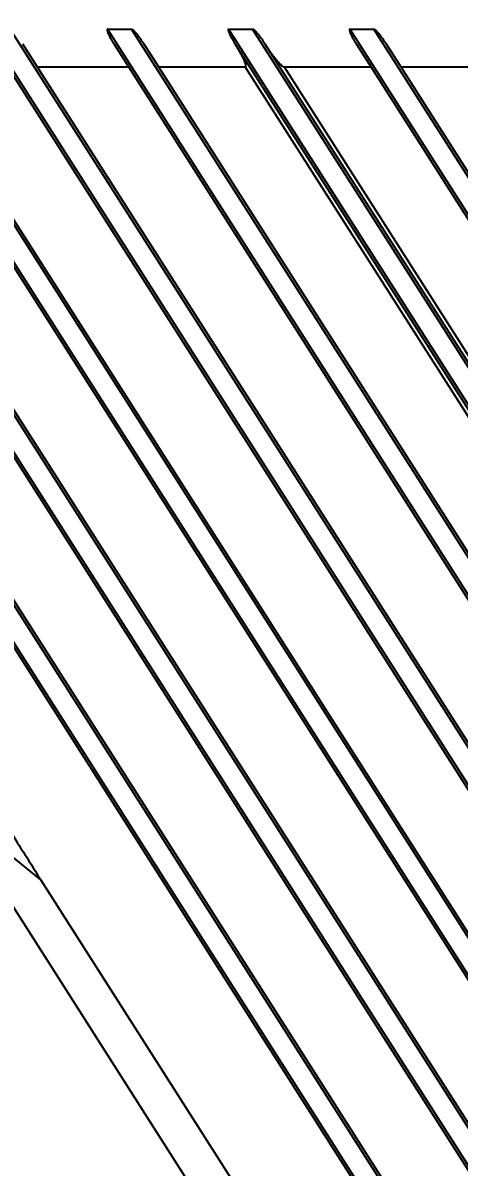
# Model space of a CAD drawing. Header units: millimetres. Extents: x 620 to 19791, y 2539 to 6969.
# Drawn here: x 6078.4 to 6113, y 3712 to 3802.7 of the extents above; entities that cross this region are included whole.
import ezdxf

# ---------------------------------------------------------------- set-up
doc = ezdxf.new("R2010")
doc.units = ezdxf.units.MM
doc.styles.get("Standard").update_dxf_attribs({"font": 'arial.ttf'})
doc.dimstyles.new('缩小5倍', dxfattribs={"dimtxt": 40, "dimasz": 20, "dimexe": 1, "dimexo": 0.2, "dimgap": 0, "dimtad": 1, "dimtoh": 1, "dimdec": 1, "dimzin": 9, "dimdsep": 46, "dimtxsty": 'Standard', "dimblk": '_FILLED', "dimcen": 0.2, "dimclrd": 256, "dimclre": 256, "dimclrt": 256, "dimadec": 1, "dimazin": 2, "dimtfac": 1, "dimtdec": 1, "dimtofl": 0, "dimtmove": 0, "dimatfit": 3, "dimldrblk": '_FILLED', "dimfxl": 1, "dimtolj": 1, "dimtzin": 0, "dimarcsym": 0})

# ---------------------------------------------------------------- blocks, each defined once
blk = doc.blocks.new('_FILLED')
at = {"color": 0, "linetype": 'ByBlock'}
blk.add_solid([(0, 0), (-1, 0.15), (-1, -0.15)], dxfattribs=at)
blk = doc.blocks.new('*D186')
at = {"lineweight": -2, "transparency": 16777216}
for p, q in [((6040.358, 3798.403), (6040.358, 3974.797)), ((6157.358, 3798.403), (6157.358, 3974.797)), ((6137.358, 3973.797), (6060.358, 3973.797))]:
    blk.add_line(p, q, dxfattribs=at)
at = {"layer": 'Defpoints', "color": 0, "transparency": 16777216}
for p in [(6040.358, 3973.797), (6040.358, 3798.203), (6157.358, 3798.203)]:
    blk.add_point(p, dxfattribs=at)
at = {"lineweight": -2, "transparency": 16777216, "xscale": 20, "yscale": 20, "zscale": 20, "rotation": 180}
blk.add_blockref('_FILLED', (6040.358, 3973.797), dxfattribs=at)
at = {"lineweight": -2, "transparency": 16777216, "xscale": 20, "yscale": 20, "zscale": 20}
blk.add_blockref('_FILLED', (6157.358, 3973.797), dxfattribs=at)
at = {"transparency": 16777216, "insert": (6098.858, 3999.69), "char_height": 40, "attachment_point": 5}
blk.add_mtext('\\A1;117mm [4 5/8"]', dxfattribs=at)
blk = doc.blocks.new('tugj')
at = {"color": 7, "linetype": 'Continuous', "lineweight": 25}
for p, q in [((12649.824, 5132.585), (12752.333, 4971.678)), ((12657.168, 5133.159), (12752.334, 4983.776)), ((12752.333, 4986.753), (12659.063, 5133.16)), ((12666.768, 5133.161), (12668.666, 5133.161)), ((12666.768, 5133.161), (12752.333, 4998.851)), ((12752.333, 5001.829), (12668.666, 5133.161)), ((12676.373, 5133.161), (12678.27, 5133.161)), ((12676.373, 5133.161), (12752.333, 5013.926)), ((12752.333, 5016.904), (12678.27, 5133.161)), ((12685.977, 5133.161), (12687.874, 5133.161)), ((12685.977, 5133.161), (12752.333, 5029.002)), ((12752.333, 5031.98), (12687.874, 5133.161)), ((12752.333, 4968.7), (12648.169, 5132.206)), ((12657.692, 5131.96), (12752.165, 4983.668)), ((12752.502, 4986.861), (12660.063, 5131.961)), ((12667.296, 5131.961), (12752.165, 4998.743)), ((12752.502, 5001.936), (12669.667, 5131.961)), ((12676.9, 5131.961), (12752.165, 5013.819)), ((12752.502, 5017.012), (12679.271, 5131.961)), ((12686.504, 5131.961), (12752.165, 5028.894)), ((12752.502, 5032.087), (12688.875, 5131.961)), ((12648.843, 5130.775), (12752.165, 4968.593)), ((12752.502, 4971.785), (12650.88, 5131.3)), ((12661.21, 5130.161), (12668.443, 5130.161)), ((12670.814, 5130.161), (12677.691, 5130.161)), ((12751.911, 5013.658), (12677.691, 5130.161)), ((12680.774, 5130.161), (12687.651, 5130.161)), ((12680.774, 5130.161), (12752.755, 5017.173)), ((12690.022, 5130.161), (12697.255, 5130.161)), ((12752.333, 4953.625), (12641.169, 5128.118)), ((12752.333, 4956.603), (12642.775, 5128.574)), ((12752.502, 4956.71), (12643.411, 5127.949)), ((12641.95, 5126.52), (12752.165, 4953.517)), ((12752.333, 4941.527), (12637.58, 5121.653)), ((12752.502, 4941.635), (12638.946, 5119.882)), ((12752.333, 4938.549), (12637.236, 5119.216)), ((12638.646, 5116.63), (12752.165, 4938.442)), ((12698.598, 5001.866), (12654.112, 5071.695)), ((12661.491, 5065.695), (12654.112, 5071.695)), ((12752.834, 4922.316), (12661.491, 5065.695))]:
    blk.add_line(p, q, dxfattribs=at)
for points, knots in [([(12666.768, 5133.161), (12666.76, 5133.156), (12666.746, 5133.148), (12666.732, 5133.128), (12666.731, 5133.103), (12666.735, 5133.068), (12666.746, 5133.02), (12666.777, 5132.919), (12666.859, 5132.723), (12666.984, 5132.484), (12667.139, 5132.212), (12667.238, 5132.053), (12667.296, 5131.961)], [0, 0, 0, 0, 0.019676, 0.036058, 0.051366, 0.073864, 0.114112, 0.160554, 0.308553, 0.584137, 0.758673, 1, 1, 1, 1]), ([(12668.666, 5133.161), (12668.676, 5133.16), (12668.696, 5133.159), (12668.726, 5133.147), (12668.754, 5133.13), (12668.785, 5133.101), (12668.829, 5133.055), (12668.887, 5132.996), (12668.973, 5132.911), (12669.079, 5132.788), (12669.243, 5132.576), (12669.446, 5132.298), (12669.594, 5132.072), (12669.667, 5131.961)], [0, 0, 0, 0, 0.018945, 0.038329, 0.0591, 0.081785, 0.118769, 0.178836, 0.238803, 0.346775, 0.486397, 0.748249, 1, 1, 1, 1]), ([(12676.373, 5133.161), (12676.365, 5133.156), (12676.35, 5133.148), (12676.337, 5133.128), (12676.335, 5133.103), (12676.339, 5133.068), (12676.35, 5133.02), (12676.381, 5132.919), (12676.463, 5132.723), (12676.588, 5132.484), (12676.743, 5132.212), (12676.842, 5132.053), (12676.9, 5131.961)], [0, 0, 0, 0, 0.019676, 0.0360578, 0.0513658, 0.0738645, 0.1141116, 0.1605537, 0.3085527, 0.5841371, 0.758673, 1, 1, 1, 1]), ([(12678.27, 5133.161), (12678.28, 5133.16), (12678.3, 5133.159), (12678.33, 5133.147), (12678.358, 5133.13), (12678.39, 5133.101), (12678.433, 5133.055), (12678.491, 5132.996), (12678.577, 5132.911), (12678.683, 5132.788), (12678.847, 5132.576), (12679.05, 5132.298), (12679.199, 5132.072), (12679.271, 5131.961)], [0, 0, 0, 0, 0.018945, 0.038329, 0.0591, 0.081785, 0.118769, 0.178836, 0.238803, 0.346775, 0.486398, 0.748249, 1, 1, 1, 1]), ([(12685.977, 5133.161), (12685.969, 5133.156), (12685.954, 5133.148), (12685.941, 5133.128), (12685.939, 5133.103), (12685.943, 5133.068), (12685.954, 5133.02), (12685.985, 5132.919), (12686.068, 5132.723), (12686.192, 5132.484), (12686.347, 5132.212), (12686.446, 5132.053), (12686.504, 5131.961)], [0, 0, 0, 0, 0.019676, 0.036058, 0.051366, 0.073864, 0.114112, 0.160554, 0.308553, 0.584137, 0.758673, 1, 1, 1, 1]), ([(12687.874, 5133.161), (12687.884, 5133.16), (12687.904, 5133.159), (12687.934, 5133.147), (12687.963, 5133.13), (12687.994, 5133.101), (12688.037, 5133.055), (12688.095, 5132.996), (12688.181, 5132.911), (12688.287, 5132.788), (12688.451, 5132.576), (12688.654, 5132.298), (12688.803, 5132.072), (12688.875, 5131.961)], [0, 0, 0, 0, 0.018945, 0.038329, 0.0591, 0.081785, 0.118769, 0.178836, 0.238803, 0.346775, 0.486397, 0.748249, 1, 1, 1, 1]), ([(12677.691, 5130.161), (12677.699, 5130.161), (12677.714, 5130.163), (12677.732, 5130.179), (12677.742, 5130.203), (12677.746, 5130.235), (12677.743, 5130.278), (12677.734, 5130.332), (12677.71, 5130.423), (12677.664, 5130.554), (12677.586, 5130.739), (12677.478, 5130.962), (12677.327, 5131.248), (12677.134, 5131.586), (12676.98, 5131.833), (12676.9, 5131.961)], [0, 0, 0, 0, 0.011124, 0.021482, 0.033583, 0.049115, 0.068905, 0.096905, 0.130641, 0.207347, 0.301404, 0.427295, 0.571574, 0.778286, 1, 1, 1, 1]), ([(12679.271, 5131.961), (12679.341, 5131.852), (12679.478, 5131.64), (12679.689, 5131.336), (12679.898, 5131.05), (12680.074, 5130.823), (12680.213, 5130.654), (12680.312, 5130.539), (12680.402, 5130.439), (12680.483, 5130.355), (12680.557, 5130.286), (12680.622, 5130.232), (12680.679, 5130.193), (12680.728, 5130.167), (12680.76, 5130.163), (12680.774, 5130.161)], [0, 0, 0, 0, 0.163489, 0.319979, 0.469578, 0.612411, 0.683353, 0.747095, 0.803675, 0.853149, 0.895599, 0.931156, 0.960047, 0.982697, 1, 1, 1, 1]), ([(12640.887, 5113.112), (12640.897, 5112.935), (12640.915, 5112.578), (12640.956, 5112.041), (12641.005, 5111.498), (12641.064, 5110.951), (12641.132, 5110.398), (12641.256, 5109.508), (12641.468, 5108.259), (12641.9, 5106.189), (12642.575, 5103.574), (12643.531, 5100.526), (12644.634, 5097.461), (12645.82, 5094.497), (12647.124, 5091.514), (12648.931, 5087.656), (12651.408, 5082.779), (12654.024, 5078.045), (12656.231, 5074.247), (12657.903, 5071.452), (12659.659, 5068.59), (12660.875, 5066.669), (12661.491, 5065.695)], [0, 0, 0, 0, 0.010214, 0.020538, 0.030977, 0.041532, 0.052206, 0.063002, 0.093188, 0.125078, 0.184557, 0.248396, 0.308695, 0.371827, 0.431927, 0.495911, 0.616733, 0.746415, 0.806904, 0.869326, 0.933688, 1, 1, 1, 1])]:
    blk.add_open_spline(points, degree=3, knots=knots, dxfattribs=at)

msp = doc.modelspace()

# ---------------------------------------------------------------- block references
msp.add_blockref('tugj', (-6581.6851, -1330.91272))

# ---------------------------------------------------------------- dimensions: what is measured, and where the dimension line sits
dim = msp.add_linear_dim(base=(6040.35752, 3973.79657), p1=(6157.35752, 3798.20281), p2=(6040.35752, 3798.20281), dimstyle='缩小5倍', override={"dimpost": 'mm'})
dim.commit()
dim.dimension.update_dxf_attribs({"geometry": '*D186', "text_midpoint": (6098.85752, 3973.79657), "dimtype": 160})

doc.saveas('drawing.dxf')
